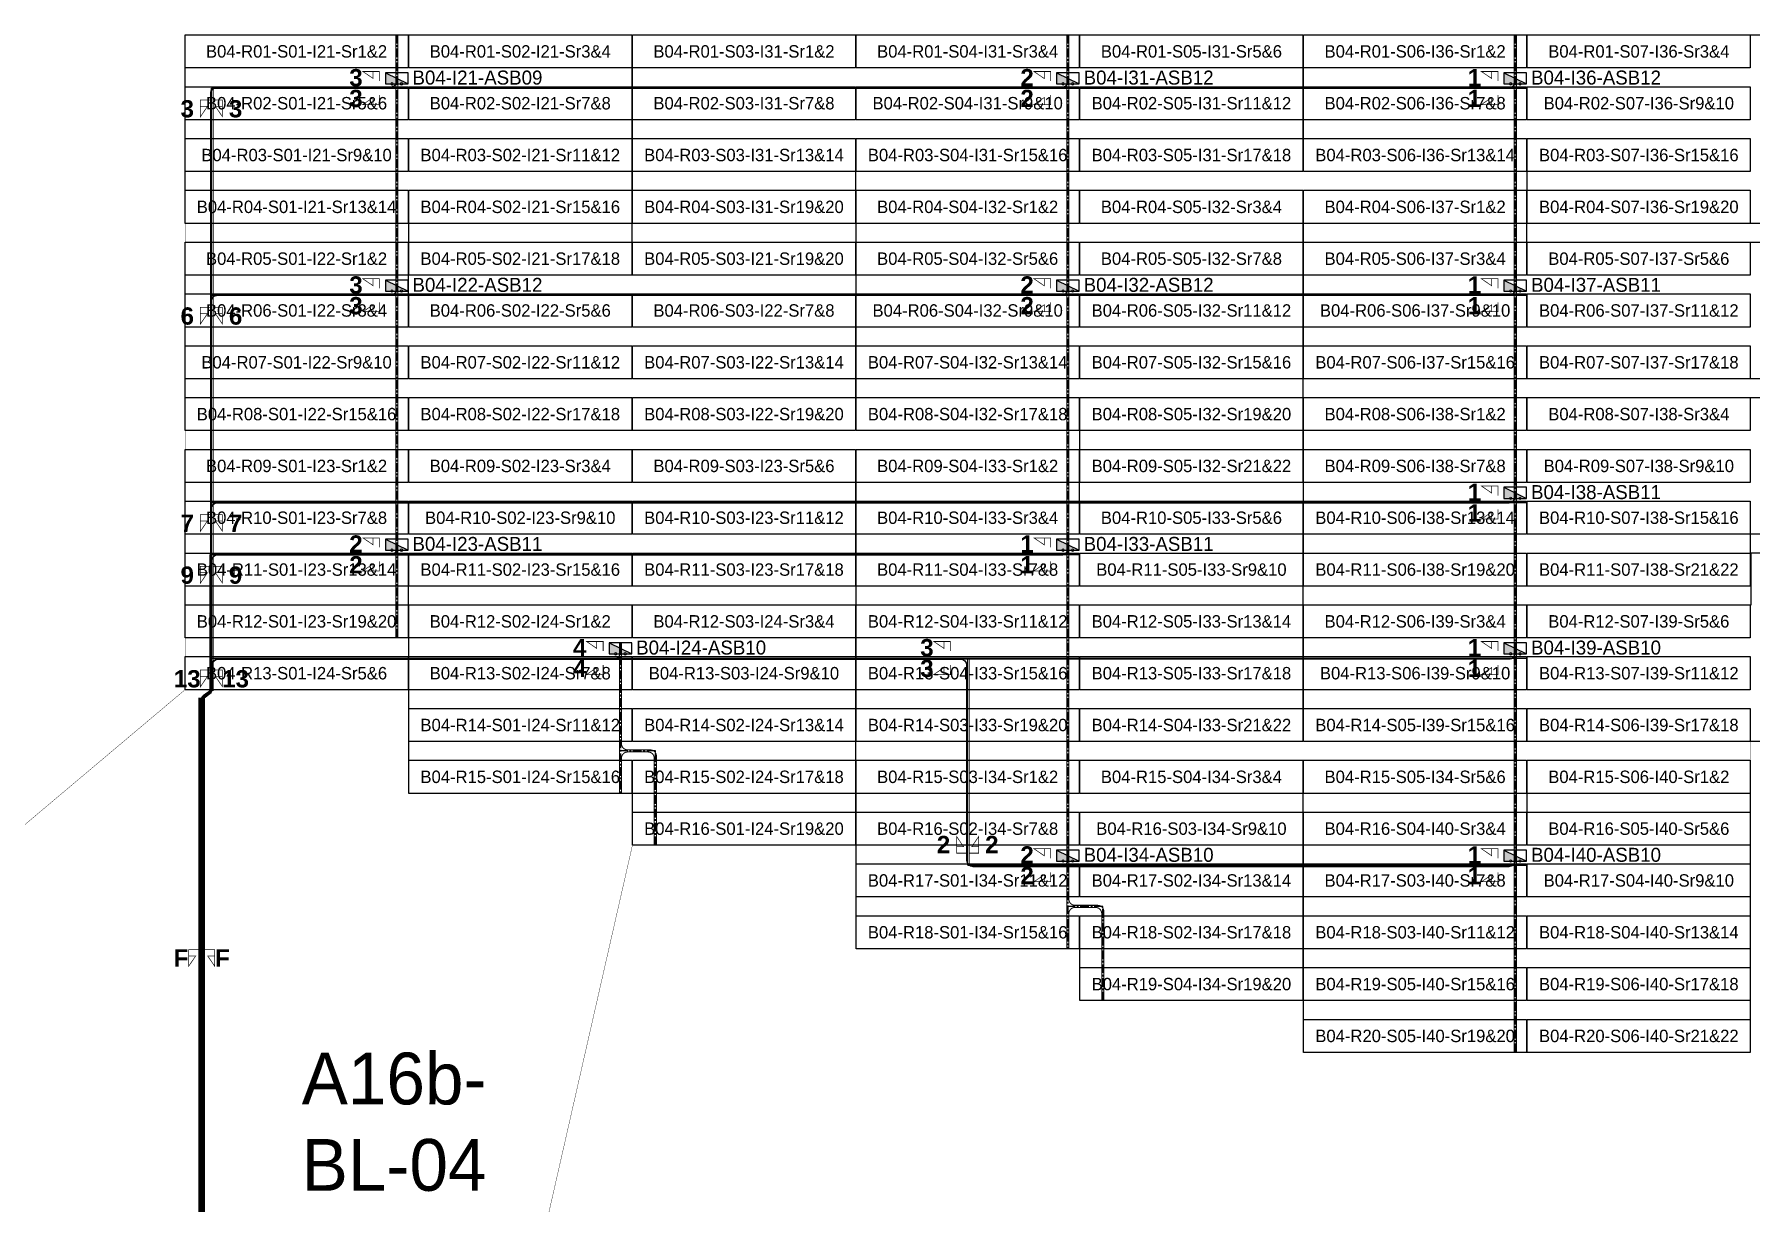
# Model space of a CAD drawing. Header units: metres. Extents: x 531277 to 531898, y 2673784 to 2674172.
# Drawn here: x 531440.8 to 531689.4, y 2674002.5 to 2674171.7 of the extents above; entities that cross this region are included whole.
import ezdxf
from ezdxf.enums import TextEntityAlignment as Align

# ---------------------------------------------------------------- set-up
doc = ezdxf.new("R2010")
doc.units = ezdxf.units.M
doc.header["$MEASUREMENT"] = 0
doc.linetypes.add('CENTER', pattern=[2, 1.25, -0.25, 0.25, -0.25])
for name, color, linetype in [('300mm Hume Pipe', 74, 'Continuous'), ('DC Trench BL-04', 40, 'Continuous'), ('E-Inverter Grouping', 2, 'Continuous'), ('Excavation', 7, 'Continuous'), ('Inverter Block-04', 7, 'Continuous'), ('LT Cable(AG) INV to LT Panel BL-04', 2, 'Continuous'), ('Messenger Wire Exc Link', 7, 'Continuous'), ('Messenger Wire-BL04 (Master Path)', 30, 'Continuous'), ('Messenger Wire-Bl04 (MW Path)', 191, 'Continuous'), ('MMS Block Numbering', 7, 'Continuous'), ('MMS Table Block-04', 8, 'Continuous'), ('Plan Line - DC BL-04', 40, 'Continuous'), ('Section Marking BL-04', 2, 'Continuous'), ('Trench (AC)-BL04', 14, 'Continuous')]:
    doc.layers.add(name, color=color, linetype=linetype)
doc.layers.add('Boundary-12.5 MW Block', color=6, linetype='Continuous', lineweight=9)
doc.layers.add('PILE', color=1, linetype='Continuous', lineweight=15)
doc.styles.add('Adani Regular', font='Adani Regular.ttf')
doc.styles.add('BoldTextStyle', font='arialbd.ttf')
doc.styles.get("Standard").update_dxf_attribs({"font": 'Adani Regular.ttf'})

# ---------------------------------------------------------------- blocks, each defined once
blk = doc.blocks.new('MMS Table (32.292 x 4.788)')
at = {"color": 0}
blk.add_lwpolyline([(0, -0.002), (0, 4.786), (32.292, 4.786), (32.292, -0.002)], close=True, dxfattribs=at)
at = {"color": 7}
blk.add_attdef('ID1', text='', height=1.8, dxfattribs=at).set_placement((16.146, 2.392), align=Align.MIDDLE_CENTER)
blk = doc.blocks.new('Inverter Block')
h = blk.add_hatch(color=0)
h.dxf.hatch_style = 1
h.paths.add_polyline_path([(-1.46, 2.27), (-1.46, 0.85), (1.46, 0.85)])
at = {"color": 0}
blk.add_lwpolyline([(1.46, 2.27), (-1.46, 2.27), (-1.46, 0.85), (1.46, 0.85)], close=True, dxfattribs=at)
blk.add_lwpolyline([(-1.46, 2.27), (1.46, 0.85)], dxfattribs=at)
at = {"layer": 'PILE'}
for centre in [(-0.61, 0.85), (0.61, 0.85)]:
    blk.add_circle(centre, 0.156, dxfattribs=at)
at = {"color": 7}
blk.add_attdef('ID', (-1.46, 3.01), '', height=1.8, dxfattribs=at)

msp = doc.modelspace()

# ---------------------------------------------------------------- hatches: boundary and pattern name
at = {"layer": '300mm Hume Pipe'}
h = msp.add_hatch(dxfattribs=at)
h.set_pattern_fill('ANSI37', color=74)
h.set_pattern_definition([(45, (0, 0), (-0.0883883476483, 0.0883883476483), []), (135, (0, 0), (-0.0883883476483, -0.0883883476483), [])])
h.paths.add_polyline_path([(531465.13, 2674075.48), (531465.43, 2674075.48), (531465.43, 2674000.41), (531468.9, 2673988.19), (531468.9, 2673985.97), (531468.6, 2673985.97), (531468.6, 2673988.15), (531465.13, 2674000.36)])
h.paths.add_polyline_path([(531465.03, 2674075.48), (531465.03, 2674000.35), (531468.5, 2673988.13), (531468.5, 2673985.97), (531468.2, 2673985.97), (531468.2, 2673988.09), (531464.73, 2674000.3), (531464.73, 2674075.48)])

# ---------------------------------------------------------------- linework, layer by layer
at = {"layer": '300mm Hume Pipe', "color": 74}
for points in [[(531465.03, 2674075.48), (531465.03, 2674000.35), (531468.5, 2673988.13), (531468.5, 2673985.97), (531468.2, 2673985.97), (531468.2, 2673988.09), (531464.73, 2674000.3), (531464.73, 2674075.48)], [(531465.13, 2674075.48), (531465.43, 2674075.48), (531465.43, 2674000.41), (531468.9, 2673988.19), (531468.9, 2673985.97), (531468.6, 2673985.97), (531468.6, 2673988.15), (531465.13, 2674000.36)]]:
    msp.add_lwpolyline(points, close=True, dxfattribs=at)
at = {"layer": 'Boundary-12.5 MW Block', "const_width": 0.05}
for points in [[(531721.7, 2674171.58), (531462.67, 2674171.58), (531462.67, 2674076.79), (531406, 2674029.08), (531373.61, 2674029.08), (531373.61, 2674036.58), (531276.53, 2674036.58), (531276.53, 2673784.29), (531406, 2673784.29), (531444.98, 2673784.29), (531671.62, 2673784.29), (531671.62, 2673829.29), (531898.36, 2673829.29)], [(531704.01, 2673924.08), (531671.62, 2673924.08), (531671.62, 2673939.08), (531639.23, 2673939.08), (531639.23, 2673946.58), (531606.84, 2673946.58), (531606.84, 2673961.58), (531574.44, 2673961.58), (531574.44, 2673969.08), (531542.05, 2673969.08), (531542.05, 2673976.58), (531509.76, 2673976.58), (531527.45, 2674054.29), (531559.84, 2674054.29), (531559.84, 2674039.29), (531592.24, 2674039.29), (531592.24, 2674031.79), (531624.63, 2674031.79), (531624.63, 2674024.29), (531689.31, 2674024.29), (531689.31, 2674069.29), (531721.7, 2674069.29)]]:
    msp.add_lwpolyline(points, dxfattribs=at)
at = {"layer": 'DC Trench BL-04', "color": 40, "const_width": 0.15}
for points in [[(531493.47, 2674171.58), (531493.17, 2674171.58), (531493.17, 2674084.29), (531493.47, 2674084.29)], [(531655.43, 2674171.58), (531655.13, 2674171.58), (531655.13, 2674024.29), (531655.43, 2674024.29)]]:
    msp.add_lwpolyline(points, close=True, dxfattribs=at)
for points in [[(531595.7, 2674044.68, 0.414214), (531594.8, 2674045.58), (531591.54, 2674045.58, -0.414214), (531590.64, 2674046.48), (531590.64, 2674171.58), (531590.34, 2674171.58), (531590.34, 2674039.29), (531590.64, 2674039.29), (531590.64, 2674044.38, -0.414214), (531591.54, 2674045.28), (531594.5, 2674045.28, -0.414214), (531595.4, 2674044.38), (531595.4, 2674031.79), (531595.7, 2674031.79)], [(531530.92, 2674067.18, 0.414214), (531530.02, 2674068.08), (531526.76, 2674068.08, -0.414214), (531525.86, 2674068.98), (531525.86, 2674083.58), (531525.56, 2674083.58), (531525.56, 2674061.79), (531525.86, 2674061.79), (531525.86, 2674066.88, -0.414214), (531526.76, 2674067.78), (531529.71, 2674067.78, -0.414214), (531530.61, 2674066.88), (531530.61, 2674054.29), (531530.92, 2674054.29)]]:
    msp.add_lwpolyline(points, format="xyb", close=True, dxfattribs=at)
at = {"layer": 'E-Inverter Grouping', "color": 3}
for points in [[(531527.35, 2674141.58), (531559.74, 2674141.58), (531559.74, 2674136.79), (531495.06, 2674136.79), (531495.06, 2674144.29), (531462.67, 2674144.29), (531462.67, 2674171.58), (531527.35, 2674171.58)], [(531624.53, 2674171.58), (531624.53, 2674151.79), (531559.74, 2674151.79), (531559.74, 2674144.29), (531527.45, 2674144.29), (531527.45, 2674171.58)], [(531624.63, 2674149.08), (531656.92, 2674149.08), (531656.92, 2674141.58), (531721.7, 2674141.58), (531721.7, 2674121.79), (531624.63, 2674121.79)], [(531559.74, 2674114.29), (531462.67, 2674114.29), (531462.67, 2674141.58), (531494.96, 2674141.58), (531494.96, 2674134.08), (531559.74, 2674134.08)], [(531559.74, 2674111.58), (531559.74, 2674091.79), (531494.96, 2674091.79), (531494.96, 2674084.29), (531462.67, 2674084.29), (531462.67, 2674111.58)], [(531721.7, 2674069.29), (531624.63, 2674069.29), (531624.63, 2674089.08), (531689.41, 2674089.08), (531689.41, 2674096.58), (531721.7, 2674096.58)], [(531559.74, 2674054.29), (531527.45, 2674054.29), (531527.45, 2674061.79), (531495.06, 2674061.79), (531495.06, 2674076.79), (531462.67, 2674076.79), (531462.67, 2674081.58), (531495.06, 2674081.58), (531495.06, 2674089.08), (531559.74, 2674089.08)], [(531624.53, 2674061.79), (531624.53, 2674031.79), (531592.24, 2674031.79), (531592.24, 2674039.29), (531559.84, 2674039.29), (531559.84, 2674066.58), (531656.92, 2674066.58), (531656.92, 2674061.79)]]:
    msp.add_lwpolyline(points, close=True, dxfattribs=at)
at = {"layer": 'E-Inverter Grouping'}
for points in [[(531721.7, 2674144.29), (531657.02, 2674144.29), (531657.02, 2674151.79), (531624.63, 2674151.79), (531624.63, 2674171.58), (531721.7, 2674171.58)], [(531624.53, 2674106.79), (531592.24, 2674106.79), (531592.24, 2674114.29), (531559.84, 2674114.29), (531559.84, 2674149.08), (531624.53, 2674149.08)], [(531721.7, 2674099.29), (531689.31, 2674099.29), (531689.31, 2674091.79), (531624.63, 2674091.79), (531624.63, 2674119.08), (531721.7, 2674119.08)], [(531592.14, 2674104.08), (531624.53, 2674104.08), (531624.53, 2674069.29), (531559.84, 2674069.29), (531559.84, 2674111.58), (531592.14, 2674111.58)], [(531689.31, 2674024.29), (531624.63, 2674024.29), (531624.63, 2674059.08), (531657.02, 2674059.08), (531657.02, 2674066.58), (531689.31, 2674066.58)]]:
    msp.add_lwpolyline(points, close=True, dxfattribs=at)
at = {"layer": 'Excavation', "color": 3, "const_width": 0.1}
msp.add_lwpolyline([(531468.55, 2673985.91), (531468.55, 2673988.14), (531465.08, 2674000.35), (531465.08, 2674075.57)], dxfattribs=at)
at = {"layer": 'LT Cable(AG) INV to LT Panel BL-04'}
msp.add_lwpolyline([(531493.32, 2674165.19), (531493.32, 2674164.91, -0.414217), (531492.42, 2674164.01), (531467.25, 2674164.01, 0.414217), (531466.35, 2674163.11), (531466.35, 2674077.12, -0.23944), (531465.98, 2674076.4), (531465.31, 2674075.91, 0.23944), (531464.95, 2674075.18), (531464.95, 2674000.46, 0.069182), (531464.98, 2674000.22), (531468.37, 2673988.24, -0.069182), (531468.41, 2673988), (531468.41, 2673984.18, -0.165763), (531468.22, 2673983.63), (531467.94, 2673983.27)], format="xyb", dxfattribs=at)
at = {"layer": 'LT Cable(AG) INV to LT Panel BL-04', "color": 5}
for points in [[(531469.05, 2673983.61, -0.32196), (531468.43, 2673984.46), (531468.43, 2673988, 0.069182), (531468.4, 2673988.25), (531465, 2674000.22, -0.069182), (531464.97, 2674000.46), (531464.97, 2674075.17, -0.23944), (531465.34, 2674075.9), (531466.01, 2674076.38, 0.23944), (531466.38, 2674077.11), (531466.38, 2674163.09, -0.414217), (531467.28, 2674163.99), (531589.59, 2674163.99, 0.414217), (531590.49, 2674164.89), (531590.49, 2674165.19)], [(531469.05, 2673983.65, -0.31385), (531468.46, 2673984.49), (531468.46, 2673988, 0.069182), (531468.42, 2673988.25), (531465.03, 2674000.22, -0.069182), (531465, 2674000.47), (531465, 2674075.16, -0.23944), (531465.36, 2674075.88), (531466.03, 2674076.37, 0.23944), (531466.4, 2674077.1), (531466.4, 2674163.06, -0.414217), (531467.3, 2674163.96), (531654.38, 2674163.96, 0.414217), (531655.28, 2674164.86), (531655.28, 2674165.19)], [(531469.05, 2673983.68, -0.305689), (531468.48, 2673984.51), (531468.48, 2673988.01, 0.069182), (531468.45, 2673988.25), (531465.05, 2674000.23, -0.069182), (531465.02, 2674000.47), (531465.02, 2674075.14, -0.23944), (531465.39, 2674075.87), (531466.06, 2674076.36, 0.23944), (531466.43, 2674077.08), (531466.43, 2674133.04, -0.414217), (531467.33, 2674133.94), (531492.42, 2674133.94, 0.414217), (531493.32, 2674134.84), (531493.32, 2674135.19)], [(531469.05, 2673983.72, -0.297466), (531468.51, 2673984.54), (531468.51, 2673988.01, 0.069182), (531468.47, 2673988.26), (531465.08, 2674000.23, -0.069182), (531465.05, 2674000.47), (531465.05, 2674075.13, -0.23944), (531465.41, 2674075.86), (531466.08, 2674076.35, 0.23944), (531466.45, 2674077.07), (531466.45, 2674133.01, -0.414217), (531467.35, 2674133.91), (531589.59, 2674133.91, 0.414217), (531590.49, 2674134.81), (531590.49, 2674135.19)], [(531471.1, 2673983.66), (531469.43, 2673983.66, -0.414214), (531468.53, 2673984.56), (531468.53, 2673988.01, 0.069182), (531468.5, 2673988.26), (531465.1, 2674000.23, -0.069182), (531465.07, 2674000.48), (531465.07, 2674075.12, -0.23944), (531465.44, 2674075.85), (531466.11, 2674076.33, 0.23944), (531466.48, 2674077.06), (531466.48, 2674132.99, -0.414217), (531467.38, 2674133.89), (531654.38, 2674133.89, 0.414217), (531655.28, 2674134.79), (531655.28, 2674135.19)], [(531471.1, 2673983.69), (531469.46, 2673983.69, -0.414214), (531468.56, 2673984.59), (531468.56, 2673988.02, 0.069182), (531468.52, 2673988.26), (531465.13, 2674000.24, -0.069182), (531465.1, 2674000.48), (531465.1, 2674075.11, -0.23944), (531465.46, 2674075.83), (531466.13, 2674076.32, 0.23944), (531466.5, 2674077.05), (531466.5, 2674102.96, -0.414217), (531467.4, 2674103.86), (531654.38, 2674103.86, 0.414217), (531655.28, 2674104.76), (531655.28, 2674105.19)], [(531471.1, 2673983.71), (531469.48, 2673983.71, -0.414214), (531468.58, 2673984.61), (531468.58, 2673988.02, 0.069182), (531468.55, 2673988.27), (531465.15, 2674000.24, -0.069182), (531465.12, 2674000.48), (531465.12, 2674075.09, -0.23944), (531465.49, 2674075.82), (531466.16, 2674076.31, 0.23944), (531466.53, 2674077.03), (531466.53, 2674095.44, -0.414219), (531467.43, 2674096.34), (531492.42, 2674096.34, 0.414219), (531493.32, 2674097.24), (531493.32, 2674097.69)], [(531471.1, 2673983.74), (531469.51, 2673983.74, -0.414214), (531468.61, 2673984.64), (531468.61, 2673988.02, 0.069182), (531468.57, 2673988.27), (531465.18, 2674000.24, -0.069182), (531465.15, 2674000.49), (531465.15, 2674075.08, -0.23944), (531465.51, 2674075.81), (531466.18, 2674076.29, 0.23944), (531466.55, 2674077.02), (531466.55, 2674095.41, -0.414219), (531467.45, 2674096.31), (531589.59, 2674096.31, 0.414219), (531590.49, 2674097.21), (531590.49, 2674097.69)], [(531473.06, 2673983.76), (531469.53, 2673983.76, -0.414214), (531468.63, 2673984.66), (531468.63, 2673988.03, 0.069182), (531468.6, 2673988.27), (531465.2, 2674000.25, -0.069182), (531465.17, 2674000.49), (531465.17, 2674075.07, -0.23944), (531465.54, 2674075.79), (531466.21, 2674076.28, 0.23944), (531466.58, 2674077.01), (531466.58, 2674080.39, -0.414217), (531467.48, 2674081.29), (531524.81, 2674081.29, 0.414217), (531525.71, 2674082.19), (531525.71, 2674082.69)], [(531473.06, 2673983.79), (531469.56, 2673983.79, -0.414214), (531468.66, 2673984.69), (531468.66, 2673988.03, 0.069182), (531468.62, 2673988.28), (531465.23, 2674000.25, -0.069182), (531465.2, 2674000.5), (531465.2, 2674075.05, -0.23944), (531465.56, 2674075.78), (531466.23, 2674076.27, 0.23944), (531466.6, 2674077), (531466.6, 2674080.36, -0.414217), (531467.5, 2674081.26), (531654.38, 2674081.26, 0.414217), (531655.28, 2674082.16), (531655.28, 2674082.69)], [(531473.06, 2673983.81), (531469.58, 2673983.81, -0.414214), (531468.68, 2673984.71), (531468.68, 2673988.03, 0.069182), (531468.65, 2673988.28), (531465.25, 2674000.25, -0.069182), (531465.22, 2674000.5), (531465.22, 2674075.04, -0.23944), (531465.59, 2674075.77), (531466.26, 2674076.26, 0.23944), (531466.63, 2674076.98), (531466.63, 2674080.34, -0.414217), (531467.53, 2674081.24), (531574.95, 2674081.24, -0.414214), (531575.85, 2674080.34), (531575.85, 2674052.14, 0.41421), (531576.75, 2674051.24), (531589.59, 2674051.24, 0.414221), (531590.49, 2674052.14), (531590.49, 2674052.69)], [(531473.06, 2673983.84), (531469.61, 2673983.84, -0.414214), (531468.71, 2673984.74), (531468.71, 2673988.04, 0.069182), (531468.67, 2673988.28), (531465.28, 2674000.26, -0.069182), (531465.25, 2674000.5), (531465.25, 2674075.03, -0.23944), (531465.61, 2674075.76), (531466.28, 2674076.24, 0.23944), (531466.65, 2674076.97), (531466.65, 2674080.31, -0.414217), (531467.55, 2674081.21), (531574.93, 2674081.21, -0.414214), (531575.83, 2674080.31), (531575.83, 2674052.11, 0.41421), (531576.73, 2674051.21), (531654.38, 2674051.21, 0.414221), (531655.28, 2674052.11), (531655.28, 2674052.69)]]:
    msp.add_lwpolyline(points, format="xyb", dxfattribs=at)
at = {"layer": 'Messenger Wire Exc Link'}
msp.add_lwpolyline([(531466.49, 2674076.6), (531465.08, 2674075.57)], dxfattribs=at)
at = {"layer": 'Messenger Wire-BL04 (Master Path)'}
for points in [[(531466.49, 2674076.6), (531466.49, 2674163.88)], [(531466.49, 2674163.88), (531656.92, 2674163.88)], [(531466.49, 2674133.88), (531656.92, 2674133.88)], [(531466.49, 2674103.88), (531656.92, 2674103.88)], [(531466.49, 2674096.38), (531592.14, 2674096.38)], [(531466.49, 2674081.38), (531656.92, 2674081.38)], [(531575.99, 2674051.38), (531575.99, 2674081.38)], [(531575.99, 2674051.38), (531656.92, 2674051.38)]]:
    msp.add_lwpolyline(points, dxfattribs=at)
at = {"layer": 'Messenger Wire-Bl04 (MW Path)', "const_width": 0.1}
for points in [[(531466.49, 2674163.88), (531656.92, 2674163.88)], [(531466.74, 2674076.6), (531466.74, 2674163.88)], [(531466.49, 2674133.88), (531656.92, 2674133.88)], [(531466.49, 2674103.88), (531656.92, 2674103.88)], [(531466.24, 2674076.6), (531466.24, 2674096.38)], [(531466.49, 2674096.38), (531592.14, 2674096.38)], [(531466.49, 2674081.38), (531656.92, 2674081.38)], [(531576.24, 2674051.38), (531576.24, 2674081.38)], [(531575.99, 2674051.38), (531656.92, 2674051.38)]]:
    msp.add_lwpolyline(points, dxfattribs=at)
at = {"layer": 'Plan Line - DC BL-04', "color": 6, "linetype": 'CENTER'}
for points in [[(531493.32, 2674171.58), (531493.32, 2674084.29)], [(531590.49, 2674171.58), (531590.49, 2674039.29)], [(531655.28, 2674171.58), (531655.28, 2674024.29)], [(531525.71, 2674083.58), (531525.71, 2674061.79)], [(531530.77, 2674054.29), (531530.77, 2674067.93), (531525.71, 2674067.93)], [(531595.55, 2674031.79), (531595.55, 2674045.43), (531590.49, 2674045.43)]]:
    msp.add_lwpolyline(points, dxfattribs=at)
at = {"layer": 'Section Marking BL-04', "color": 94, "lineweight": 35, "true_color": 0x00a500, "const_width": 0.1}
for points in [[(531490.82, 2674164.88), (531490.82, 2674166.27), (531488.42, 2674166.27), (531489.9, 2674165.26), (531489.9, 2674166.27)], [(531587.99, 2674164.88), (531587.99, 2674166.27), (531585.59, 2674166.27), (531587.07, 2674165.26), (531587.07, 2674166.27)], [(531652.78, 2674164.88), (531652.78, 2674166.27), (531650.38, 2674166.27), (531651.86, 2674165.26), (531651.86, 2674166.27)], [(531466.29, 2674162.13), (531464.9, 2674162.13), (531464.9, 2674159.73), (531465.91, 2674161.21), (531464.9, 2674161.21)], [(531466.69, 2674162.13), (531468.08, 2674162.13), (531468.08, 2674159.73), (531467.07, 2674161.21), (531468.08, 2674161.21)], [(531490.82, 2674162.88), (531490.82, 2674161.49), (531488.42, 2674161.49), (531489.9, 2674162.5), (531489.9, 2674161.49)], [(531587.99, 2674162.88), (531587.99, 2674161.49), (531585.59, 2674161.49), (531587.07, 2674162.5), (531587.07, 2674161.49)], [(531652.78, 2674162.88), (531652.78, 2674161.49), (531650.38, 2674161.49), (531651.86, 2674162.5), (531651.86, 2674161.49)], [(531490.82, 2674134.88), (531490.82, 2674136.27), (531488.42, 2674136.27), (531489.9, 2674135.26), (531489.9, 2674136.27)], [(531587.99, 2674134.88), (531587.99, 2674136.27), (531585.59, 2674136.27), (531587.07, 2674135.26), (531587.07, 2674136.27)], [(531652.78, 2674134.88), (531652.78, 2674136.27), (531650.38, 2674136.27), (531651.86, 2674135.26), (531651.86, 2674136.27)], [(531466.29, 2674132.13), (531464.9, 2674132.13), (531464.9, 2674129.73), (531465.91, 2674131.21), (531464.9, 2674131.21)], [(531466.69, 2674132.13), (531468.08, 2674132.13), (531468.08, 2674129.73), (531467.07, 2674131.21), (531468.08, 2674131.21)], [(531490.82, 2674132.88), (531490.82, 2674131.49), (531488.42, 2674131.49), (531489.9, 2674132.5), (531489.9, 2674131.49)], [(531587.99, 2674132.88), (531587.99, 2674131.49), (531585.59, 2674131.49), (531587.07, 2674132.5), (531587.07, 2674131.49)], [(531652.78, 2674132.88), (531652.78, 2674131.49), (531650.38, 2674131.49), (531651.86, 2674132.5), (531651.86, 2674131.49)], [(531652.78, 2674104.88), (531652.78, 2674106.27), (531650.38, 2674106.27), (531651.86, 2674105.26), (531651.86, 2674106.27)], [(531466.29, 2674102.13), (531464.9, 2674102.13), (531464.9, 2674099.73), (531465.91, 2674101.21), (531464.9, 2674101.21)], [(531466.69, 2674102.13), (531468.08, 2674102.13), (531468.08, 2674099.73), (531467.07, 2674101.21), (531468.08, 2674101.21)], [(531652.78, 2674102.88), (531652.78, 2674101.49), (531650.38, 2674101.49), (531651.86, 2674102.5), (531651.86, 2674101.49)], [(531490.82, 2674097.38), (531490.82, 2674098.77), (531488.42, 2674098.77), (531489.9, 2674097.76), (531489.9, 2674098.77)], [(531587.99, 2674097.38), (531587.99, 2674098.77), (531585.59, 2674098.77), (531587.07, 2674097.76), (531587.07, 2674098.77)], [(531466.29, 2674094.63), (531464.9, 2674094.63), (531464.9, 2674092.23), (531465.91, 2674093.71), (531464.9, 2674093.71)], [(531466.69, 2674094.63), (531468.08, 2674094.63), (531468.08, 2674092.23), (531467.07, 2674093.71), (531468.08, 2674093.71)], [(531490.82, 2674095.38), (531490.82, 2674093.99), (531488.42, 2674093.99), (531489.9, 2674095), (531489.9, 2674093.99)], [(531587.99, 2674095.38), (531587.99, 2674093.99), (531585.59, 2674093.99), (531587.07, 2674095), (531587.07, 2674093.99)], [(531523.21, 2674082.38), (531523.21, 2674083.77), (531520.81, 2674083.77), (531522.29, 2674082.76), (531522.29, 2674083.77)], [(531573.49, 2674082.38), (531573.49, 2674083.77), (531571.09, 2674083.77), (531572.57, 2674082.76), (531572.57, 2674083.77)], [(531652.78, 2674082.38), (531652.78, 2674083.77), (531650.38, 2674083.77), (531651.86, 2674082.76), (531651.86, 2674083.77)], [(531466.29, 2674079.63), (531464.9, 2674079.63), (531464.9, 2674077.23), (531465.91, 2674078.71), (531464.9, 2674078.71)], [(531466.69, 2674079.63), (531468.08, 2674079.63), (531468.08, 2674077.23), (531467.07, 2674078.71), (531468.08, 2674078.71)], [(531523.21, 2674080.38), (531523.21, 2674078.99), (531520.81, 2674078.99), (531522.29, 2674080), (531522.29, 2674078.99)], [(531573.49, 2674080.38), (531573.49, 2674078.99), (531571.09, 2674078.99), (531572.57, 2674080), (531572.57, 2674078.99)], [(531652.78, 2674080.38), (531652.78, 2674078.99), (531650.38, 2674078.99), (531651.86, 2674080), (531651.86, 2674078.99)], [(531575.79, 2674053.13), (531574.4, 2674053.13), (531574.4, 2674055.53), (531575.41, 2674054.05), (531574.4, 2674054.05)], [(531576.19, 2674053.13), (531577.58, 2674053.13), (531577.58, 2674055.53), (531576.57, 2674054.05), (531577.58, 2674054.05)], [(531587.99, 2674052.38), (531587.99, 2674053.77), (531585.59, 2674053.77), (531587.07, 2674052.76), (531587.07, 2674053.77)], [(531652.78, 2674052.38), (531652.78, 2674053.77), (531650.38, 2674053.77), (531651.86, 2674052.76), (531651.86, 2674053.77)], [(531587.99, 2674050.38), (531587.99, 2674048.99), (531585.59, 2674048.99), (531587.07, 2674050), (531587.07, 2674048.99)], [(531652.78, 2674050.38), (531652.78, 2674048.99), (531650.38, 2674048.99), (531651.86, 2674050), (531651.86, 2674048.99)], [(531464.58, 2674039.16), (531463.19, 2674039.16), (531463.19, 2674036.76), (531464.2, 2674038.24), (531463.19, 2674038.24)], [(531465.58, 2674039.16), (531466.97, 2674039.16), (531466.97, 2674036.76), (531465.96, 2674038.24), (531466.97, 2674038.24)]]:
    msp.add_lwpolyline(points, dxfattribs=at)
at = {"layer": 'Trench (AC)-BL04'}
msp.add_lwpolyline([(531469, 2673985.91, 0.1, 0.1, 0), (531468.1, 2673985.91, 0.1, 0.1, 0), (531468.1, 2673988.07, 0.1, 0.1, 0), (531464.63, 2674000.29, 0.1, 0.1, 0), (531464.63, 2674075.57, 0.1, 0.1, 0), (531465.53, 2674075.57, 0.1, 0.1, 0), (531465.53, 2674000.42, 0.1, 0.1, 0), (531469, 2673988.21, 0.1, 0.1, 0)], format="xyseb", close=True, dxfattribs=at)

# ---------------------------------------------------------------- block references
at = {"layer": 'Inverter Block-04'}
ref = msp.add_blockref('Inverter Block', (531493.32, 2674163.53), dxfattribs=dict(at, xscale=1.124999999976148, yscale=1.124999999976148, zscale=1.124999999976148))
ref.add_attrib('ID', 'B04-I21-ASB09', (531495.6, 2674164.38), dxfattribs={"layer": '0', "color": 7, "height": 2.025})
ref = msp.add_blockref('Inverter Block', (531590.49, 2674163.53), dxfattribs=dict(at, xscale=1.124999999976148, yscale=1.124999999976148, zscale=1.124999999976148))
ref.add_attrib('ID', 'B04-I31-ASB12', (531592.78, 2674164.38), dxfattribs={"layer": '0', "color": 7, "height": 2.025})
ref = msp.add_blockref('Inverter Block', (531655.28, 2674163.53), dxfattribs=dict(at, xscale=1.124999999976148, yscale=1.124999999976148, zscale=1.124999999976148))
ref.add_attrib('ID', 'B04-I36-ASB12', (531657.56, 2674164.38), dxfattribs={"layer": '0', "color": 7, "height": 2.025})
ref = msp.add_blockref('Inverter Block', (531493.32, 2674133.53), dxfattribs=dict(at, xscale=1.124999999976148, yscale=1.124999999976148, zscale=1.124999999976148))
ref.add_attrib('ID', 'B04-I22-ASB12', (531495.6, 2674134.38), dxfattribs={"layer": '0', "color": 7, "height": 2.025})
ref = msp.add_blockref('Inverter Block', (531590.49, 2674133.53), dxfattribs=dict(at, xscale=1.124999999976148, yscale=1.124999999976148, zscale=1.124999999976148))
ref.add_attrib('ID', 'B04-I32-ASB12', (531592.78, 2674134.38), dxfattribs={"layer": '0', "color": 7, "height": 2.025})
ref = msp.add_blockref('Inverter Block', (531655.28, 2674133.53), dxfattribs=dict(at, xscale=1.124999999976148, yscale=1.124999999976148, zscale=1.124999999976148))
ref.add_attrib('ID', 'B04-I37-ASB11', (531657.56, 2674134.38), dxfattribs={"layer": '0', "color": 7, "height": 2.025})
ref = msp.add_blockref('Inverter Block', (531655.28, 2674103.53), dxfattribs=dict(at, xscale=1.124999999976148, yscale=1.124999999976148, zscale=1.124999999976148))
ref.add_attrib('ID', 'B04-I38-ASB11', (531657.56, 2674104.38), dxfattribs={"layer": '0', "color": 7, "height": 2.025})
ref = msp.add_blockref('Inverter Block', (531493.32, 2674096.03), dxfattribs=dict(at, xscale=1.124999999976148, yscale=1.124999999976148, zscale=1.124999999976148))
ref.add_attrib('ID', 'B04-I23-ASB11', (531495.6, 2674096.88), dxfattribs={"layer": '0', "color": 7, "height": 2.025})
ref = msp.add_blockref('Inverter Block', (531590.49, 2674096.03), dxfattribs=dict(at, xscale=1.124999999976148, yscale=1.124999999976148, zscale=1.124999999976148))
ref.add_attrib('ID', 'B04-I33-ASB11', (531592.78, 2674096.88), dxfattribs={"layer": '0', "color": 7, "height": 2.025})
ref = msp.add_blockref('Inverter Block', (531525.71, 2674081.03), dxfattribs=dict(at, xscale=1.124999999976148, yscale=1.124999999976148, zscale=1.124999999976148))
ref.add_attrib('ID', 'B04-I24-ASB10', (531527.99, 2674081.88), dxfattribs={"layer": '0', "color": 7, "height": 2.025})
ref = msp.add_blockref('Inverter Block', (531655.28, 2674081.03), dxfattribs=dict(at, xscale=1.124999999976148, yscale=1.124999999976148, zscale=1.124999999976148))
ref.add_attrib('ID', 'B04-I39-ASB10', (531657.56, 2674081.88), dxfattribs={"layer": '0', "color": 7, "height": 2.025})
ref = msp.add_blockref('Inverter Block', (531590.49, 2674051.03), dxfattribs=dict(at, xscale=1.124999999976148, yscale=1.124999999976148, zscale=1.124999999976148))
ref.add_attrib('ID', 'B04-I34-ASB10', (531592.78, 2674051.88), dxfattribs={"layer": '0', "color": 7, "height": 2.025})
ref = msp.add_blockref('Inverter Block', (531655.28, 2674051.03), dxfattribs=dict(at, xscale=1.124999999976148, yscale=1.124999999976148, zscale=1.124999999976148))
ref.add_attrib('ID', 'B04-I40-ASB10', (531657.56, 2674051.88), dxfattribs={"layer": '0', "color": 7, "height": 2.025})
at = {"layer": 'MMS Table Block-04'}
for p, values in [((531462.67, 2674166.79), {'ID1': 'B04-R01-S01-I21-Sr1&2'}), ((531495.06, 2674166.79), {'ID1': 'B04-R01-S02-I21-Sr3&4'}), ((531527.45, 2674166.79), {'ID1': 'B04-R01-S03-I31-Sr1&2'}), ((531559.84, 2674166.79), {'ID1': 'B04-R01-S04-I31-Sr3&4'}), ((531592.24, 2674166.79), {'ID1': 'B04-R01-S05-I31-Sr5&6'}), ((531624.63, 2674166.79), {'ID1': 'B04-R01-S06-I36-Sr1&2'}), ((531657.02, 2674166.79), {'ID1': 'B04-R01-S07-I36-Sr3&4'}), ((531462.67, 2674159.29), {'ID1': 'B04-R02-S01-I21-Sr5&6'}), ((531495.06, 2674159.29), {'ID1': 'B04-R02-S02-I21-Sr7&8'}), ((531527.45, 2674159.29), {'ID1': 'B04-R02-S03-I31-Sr7&8'}), ((531559.84, 2674159.29), {'ID1': 'B04-R02-S04-I31-Sr9&10'}), ((531592.24, 2674159.29), {'ID1': 'B04-R02-S05-I31-Sr11&12'}), ((531624.63, 2674159.29), {'ID1': 'B04-R02-S06-I36-Sr7&8'}), ((531657.02, 2674159.29), {'ID1': 'B04-R02-S07-I36-Sr9&10'}), ((531462.67, 2674151.79), {'ID1': 'B04-R03-S01-I21-Sr9&10'}), ((531495.06, 2674151.79), {'ID1': 'B04-R03-S02-I21-Sr11&12'}), ((531527.45, 2674151.79), {'ID1': 'B04-R03-S03-I31-Sr13&14'}), ((531559.84, 2674151.79), {'ID1': 'B04-R03-S04-I31-Sr15&16'}), ((531592.24, 2674151.79), {'ID1': 'B04-R03-S05-I31-Sr17&18'}), ((531624.63, 2674151.79), {'ID1': 'B04-R03-S06-I36-Sr13&14'}), ((531657.02, 2674151.79), {'ID1': 'B04-R03-S07-I36-Sr15&16'}), ((531462.67, 2674144.29), {'ID1': 'B04-R04-S01-I21-Sr13&14'}), ((531495.06, 2674144.29), {'ID1': 'B04-R04-S02-I21-Sr15&16'}), ((531527.45, 2674144.29), {'ID1': 'B04-R04-S03-I31-Sr19&20'}), ((531559.84, 2674144.29), {'ID1': 'B04-R04-S04-I32-Sr1&2'}), ((531592.24, 2674144.29), {'ID1': 'B04-R04-S05-I32-Sr3&4'}), ((531624.63, 2674144.29), {'ID1': 'B04-R04-S06-I37-Sr1&2'}), ((531657.02, 2674144.29), {'ID1': 'B04-R04-S07-I36-Sr19&20'}), ((531462.67, 2674136.79), {'ID1': 'B04-R05-S01-I22-Sr1&2'}), ((531495.06, 2674136.79), {'ID1': 'B04-R05-S02-I21-Sr17&18'}), ((531527.45, 2674136.79), {'ID1': 'B04-R05-S03-I21-Sr19&20'}), ((531559.84, 2674136.79), {'ID1': 'B04-R05-S04-I32-Sr5&6'}), ((531592.24, 2674136.79), {'ID1': 'B04-R05-S05-I32-Sr7&8'}), ((531624.63, 2674136.79), {'ID1': 'B04-R05-S06-I37-Sr3&4'}), ((531657.02, 2674136.79), {'ID1': 'B04-R05-S07-I37-Sr5&6'}), ((531462.67, 2674129.29), {'ID1': 'B04-R06-S01-I22-Sr3&4'}), ((531495.06, 2674129.29), {'ID1': 'B04-R06-S02-I22-Sr5&6'}), ((531527.45, 2674129.29), {'ID1': 'B04-R06-S03-I22-Sr7&8'}), ((531559.84, 2674129.29), {'ID1': 'B04-R06-S04-I32-Sr9&10'}), ((531592.24, 2674129.29), {'ID1': 'B04-R06-S05-I32-Sr11&12'}), ((531624.63, 2674129.29), {'ID1': 'B04-R06-S06-I37-Sr9&10'}), ((531657.02, 2674129.29), {'ID1': 'B04-R06-S07-I37-Sr11&12'}), ((531462.67, 2674121.79), {'ID1': 'B04-R07-S01-I22-Sr9&10'}), ((531495.06, 2674121.79), {'ID1': 'B04-R07-S02-I22-Sr11&12'}), ((531527.45, 2674121.79), {'ID1': 'B04-R07-S03-I22-Sr13&14'}), ((531559.84, 2674121.79), {'ID1': 'B04-R07-S04-I32-Sr13&14'}), ((531592.24, 2674121.79), {'ID1': 'B04-R07-S05-I32-Sr15&16'}), ((531624.63, 2674121.79), {'ID1': 'B04-R07-S06-I37-Sr15&16'}), ((531657.02, 2674121.79), {'ID1': 'B04-R07-S07-I37-Sr17&18'}), ((531462.67, 2674114.29), {'ID1': 'B04-R08-S01-I22-Sr15&16'}), ((531495.06, 2674114.29), {'ID1': 'B04-R08-S02-I22-Sr17&18'}), ((531527.45, 2674114.29), {'ID1': 'B04-R08-S03-I22-Sr19&20'}), ((531559.84, 2674114.29), {'ID1': 'B04-R08-S04-I32-Sr17&18'}), ((531592.24, 2674114.29), {'ID1': 'B04-R08-S05-I32-Sr19&20'}), ((531624.63, 2674114.29), {'ID1': 'B04-R08-S06-I38-Sr1&2'}), ((531657.02, 2674114.29), {'ID1': 'B04-R08-S07-I38-Sr3&4'}), ((531462.67, 2674106.79), {'ID1': 'B04-R09-S01-I23-Sr1&2'}), ((531495.06, 2674106.79), {'ID1': 'B04-R09-S02-I23-Sr3&4'}), ((531527.45, 2674106.79), {'ID1': 'B04-R09-S03-I23-Sr5&6'}), ((531559.84, 2674106.79), {'ID1': 'B04-R09-S04-I33-Sr1&2'}), ((531592.24, 2674106.79), {'ID1': 'B04-R09-S05-I32-Sr21&22'}), ((531624.63, 2674106.79), {'ID1': 'B04-R09-S06-I38-Sr7&8'}), ((531657.02, 2674106.79), {'ID1': 'B04-R09-S07-I38-Sr9&10'}), ((531462.67, 2674099.29), {'ID1': 'B04-R10-S01-I23-Sr7&8'}), ((531495.06, 2674099.29), {'ID1': 'B04-R10-S02-I23-Sr9&10'}), ((531527.45, 2674099.29), {'ID1': 'B04-R10-S03-I23-Sr11&12'}), ((531559.84, 2674099.29), {'ID1': 'B04-R10-S04-I33-Sr3&4'}), ((531592.24, 2674099.29), {'ID1': 'B04-R10-S05-I33-Sr5&6'}), ((531624.63, 2674099.29), {'ID1': 'B04-R10-S06-I38-Sr13&14'}), ((531657.02, 2674099.29), {'ID1': 'B04-R10-S07-I38-Sr15&16'}), ((531462.67, 2674091.79), {'ID1': 'B04-R11-S01-I23-Sr13&14'}), ((531495.06, 2674091.79), {'ID1': 'B04-R11-S02-I23-Sr15&16'}), ((531527.45, 2674091.79), {'ID1': 'B04-R11-S03-I23-Sr17&18'}), ((531559.84, 2674091.79), {'ID1': 'B04-R11-S04-I33-Sr7&8'}), ((531592.24, 2674091.79), {'ID1': 'B04-R11-S05-I33-Sr9&10'}), ((531624.63, 2674091.79), {'ID1': 'B04-R11-S06-I38-Sr19&20'}), ((531657.02, 2674091.79), {'ID1': 'B04-R11-S07-I38-Sr21&22'}), ((531462.67, 2674084.29), {'ID1': 'B04-R12-S01-I23-Sr19&20'}), ((531495.06, 2674084.29), {'ID1': 'B04-R12-S02-I24-Sr1&2'}), ((531527.45, 2674084.29), {'ID1': 'B04-R12-S03-I24-Sr3&4'}), ((531559.84, 2674084.29), {'ID1': 'B04-R12-S04-I33-Sr11&12'}), ((531592.24, 2674084.29), {'ID1': 'B04-R12-S05-I33-Sr13&14'}), ((531624.63, 2674084.29), {'ID1': 'B04-R12-S06-I39-Sr3&4'}), ((531657.02, 2674084.29), {'ID1': 'B04-R12-S07-I39-Sr5&6'}), ((531462.67, 2674076.79), {'ID1': 'B04-R13-S01-I24-Sr5&6'}), ((531495.06, 2674076.79), {'ID1': 'B04-R13-S02-I24-Sr7&8'}), ((531527.45, 2674076.79), {'ID1': 'B04-R13-S03-I24-Sr9&10'}), ((531559.84, 2674076.79), {'ID1': 'B04-R13-S04-I33-Sr15&16'}), ((531592.24, 2674076.79), {'ID1': 'B04-R13-S05-I33-Sr17&18'}), ((531624.63, 2674076.79), {'ID1': 'B04-R13-S06-I39-Sr9&10'}), ((531657.02, 2674076.79), {'ID1': 'B04-R13-S07-I39-Sr11&12'}), ((531495.06, 2674069.29), {'ID1': 'B04-R14-S01-I24-Sr11&12'}), ((531527.45, 2674069.29), {'ID1': 'B04-R14-S02-I24-Sr13&14'}), ((531559.84, 2674069.29), {'ID1': 'B04-R14-S03-I33-Sr19&20'}), ((531592.24, 2674069.29), {'ID1': 'B04-R14-S04-I33-Sr21&22'}), ((531624.63, 2674069.29), {'ID1': 'B04-R14-S05-I39-Sr15&16'}), ((531657.02, 2674069.29), {'ID1': 'B04-R14-S06-I39-Sr17&18'}), ((531495.06, 2674061.79), {'ID1': 'B04-R15-S01-I24-Sr15&16'}), ((531527.45, 2674061.79), {'ID1': 'B04-R15-S02-I24-Sr17&18'}), ((531559.84, 2674061.79), {'ID1': 'B04-R15-S03-I34-Sr1&2'}), ((531592.24, 2674061.79), {'ID1': 'B04-R15-S04-I34-Sr3&4'}), ((531624.63, 2674061.79), {'ID1': 'B04-R15-S05-I34-Sr5&6'}), ((531657.02, 2674061.79), {'ID1': 'B04-R15-S06-I40-Sr1&2'}), ((531527.45, 2674054.29), {'ID1': 'B04-R16-S01-I24-Sr19&20'}), ((531559.84, 2674054.29), {'ID1': 'B04-R16-S02-I34-Sr7&8'}), ((531592.24, 2674054.29), {'ID1': 'B04-R16-S03-I34-Sr9&10'}), ((531624.63, 2674054.29), {'ID1': 'B04-R16-S04-I40-Sr3&4'}), ((531657.02, 2674054.29), {'ID1': 'B04-R16-S05-I40-Sr5&6'}), ((531559.84, 2674046.79), {'ID1': 'B04-R17-S01-I34-Sr11&12'}), ((531592.24, 2674046.79), {'ID1': 'B04-R17-S02-I34-Sr13&14'}), ((531624.63, 2674046.79), {'ID1': 'B04-R17-S03-I40-Sr7&8'}), ((531657.02, 2674046.79), {'ID1': 'B04-R17-S04-I40-Sr9&10'}), ((531559.84, 2674039.29), {'ID1': 'B04-R18-S01-I34-Sr15&16'}), ((531592.24, 2674039.29), {'ID1': 'B04-R18-S02-I34-Sr17&18'}), ((531624.63, 2674039.29), {'ID1': 'B04-R18-S03-I40-Sr11&12'}), ((531657.02, 2674039.29), {'ID1': 'B04-R18-S04-I40-Sr13&14'}), ((531592.24, 2674031.79), {'ID1': 'B04-R19-S04-I34-Sr19&20'}), ((531624.63, 2674031.79), {'ID1': 'B04-R19-S05-I40-Sr15&16'}), ((531657.02, 2674031.79), {'ID1': 'B04-R19-S06-I40-Sr17&18'}), ((531624.63, 2674024.29), {'ID1': 'B04-R20-S05-I40-Sr19&20'}), ((531657.02, 2674024.29), {'ID1': 'B04-R20-S06-I40-Sr21&22'})]:
    msp.add_blockref('MMS Table (32.292 x 4.788)', p, dxfattribs=at).add_auto_attribs(values)

# ---------------------------------------------------------------- texts
at = {"layer": 'MMS Block Numbering', "insert": (531492.94, 2674014.21), "char_height": 7.5, "attachment_point": 5, "style": 'Adani Regular'}
msp.add_mtext_dynamic_manual_height_columns('A16b-\\PBL-04', width=41.5354, gutter_width=1, heights=[0], dxfattribs=at)
at = {"layer": 'Section Marking BL-04', "color": 94, "true_color": 0x00a500, "style": 'BoldTextStyle'}
for s, p in [('3', (531487.42, 2674165.38)), ('2', (531584.59, 2674165.38)), ('1', (531649.38, 2674165.38)), ('3', (531487.42, 2674162.38)), ('2', (531584.59, 2674162.38)), ('1', (531649.38, 2674162.38)), ('3', (531462.99, 2674160.88)), ('3', (531469.99, 2674160.88)), ('3', (531487.42, 2674135.38)), ('2', (531584.59, 2674135.38)), ('1', (531649.38, 2674135.38)), ('3', (531487.42, 2674132.38)), ('2', (531584.59, 2674132.38)), ('1', (531649.38, 2674132.38)), ('6', (531462.99, 2674130.88)), ('6', (531469.99, 2674130.88)), ('1', (531649.38, 2674105.38)), ('1', (531649.38, 2674102.38)), ('7', (531462.99, 2674100.88)), ('7', (531469.99, 2674100.88)), ('2', (531487.42, 2674097.88)), ('1', (531584.59, 2674097.88)), ('2', (531487.42, 2674094.88)), ('1', (531584.59, 2674094.88)), ('9', (531462.99, 2674093.38)), ('9', (531469.99, 2674093.38)), ('4', (531519.81, 2674082.88)), ('3', (531570.09, 2674082.88)), ('1', (531649.38, 2674082.88)), ('4', (531519.81, 2674079.88)), ('3', (531570.09, 2674079.88)), ('1', (531649.38, 2674079.88)), ('13', (531462.99, 2674078.38)), ('13', (531469.99, 2674078.38)), ('2', (531572.49, 2674054.38)), ('2', (531579.49, 2674054.38)), ('2', (531584.59, 2674052.88)), ('1', (531649.38, 2674052.88)), ('2', (531584.59, 2674049.88)), ('1', (531649.38, 2674049.88)), ('F', (531462.08, 2674037.96)), ('F', (531468.08, 2674037.96))]:
    msp.add_text(s, height=2.5, dxfattribs=at).set_placement(p, align=Align.MIDDLE_CENTER)

doc.saveas('drawing.dxf')
